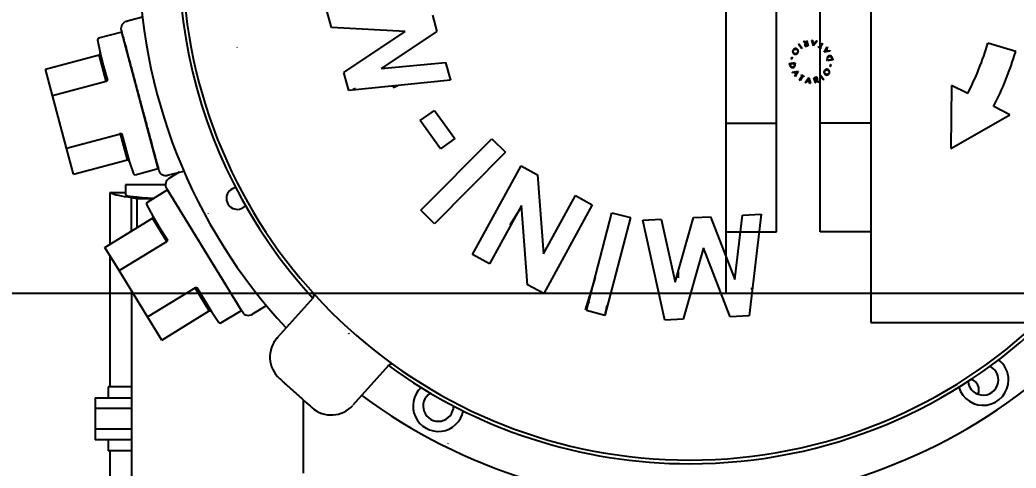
# Model space of a CAD drawing. Header units: inches. Extents: x -347369 to -260369, y 119522 to 149869.
# Drawn here: x -263237.6 to -263100.1, y 139387.6 to 139449.4 of the extents above; entities that cross this region are included whole.
import ezdxf

# ---------------------------------------------------------------- set-up
doc = ezdxf.new("R2010")
doc.units = ezdxf.units.IN
doc.header["$LTSCALE"] = 300
doc.linetypes.add('DOT2', pattern=[0.635, 0, -0.635])
doc.layers.add('INCASTELLATURA MOT', color=4, linetype='Continuous')
doc.layers.add('QUOTE', color=7, linetype='Continuous')
doc.styles.get("Standard").update_dxf_attribs({"font": 'romans.shx'})
doc.dimstyles.new('sc1a100_pollici', dxfattribs={"dimscale": 100, "dimtxt": 3, "dimasz": 3, "dimexe": 0, "dimexo": 0, "dimgap": 1, "dimtad": 1, "dimzin": 12, "dimdsep": 46, "dimtxsty": 'Standard', "dimblk": 'CLOSEDBLANK', "dimcen": 1, "dimclrd": 253, "dimclre": 253, "dimclrt": 2, "dimadec": 0, "dimazin": 3, "dimtfac": 1, "dimtmove": 0, "dimatfit": 1, "dimldrblk": 'CLOSEDBLANK', "dimfxl": 1, "dimtolj": 1, "dimtzin": 0, "dimarcsym": 0})

# ---------------------------------------------------------------- blocks, each defined once
blk = doc.blocks.new('_ClosedBlank')
at = {"color": 0, "linetype": 'ByBlock', "lineweight": -2}
for p, q in [((-1, 0.16667), (0, 0)), ((-1, 0.16667), (-1, -0.16667)), ((0, 0), (-1, -0.16667))]:
    blk.add_line(p, q, dxfattribs=at)
blk = doc.blocks.new('*D12')
at = {"layer": 'Defpoints', "color": 0, "transparency": 16777216}
for p in [(-263135.17, 139932.66), (-261590.13, 139932.66), (-262190.13, 138999.66)]:
    blk.add_point(p, dxfattribs=at)
at = {"layer": 'QUOTE', "color": 253, "lineweight": -2, "transparency": 16777216}
for p, q in [((-261590.13, 140232.66), (-261590.13, 140532.66)), ((-263135.17, 139932.66), (-261590.13, 139932.66)), ((-261590.13, 139932.66), (-261590.13, 138999.66)), ((-262190.13, 138999.66), (-261590.13, 138999.66)), ((-261590.13, 138699.66), (-261590.13, 135456.8))]:
    blk.add_line(p, q, dxfattribs=at)
at = {"layer": 'QUOTE', "color": 253, "lineweight": -2, "transparency": 16777216, "xscale": 300, "yscale": 300, "zscale": 300}
for p, rotation in [((-261590.13, 139932.66), 270), ((-261590.13, 138999.66), 90)]:
    blk.add_blockref('_ClosedBlank', p, dxfattribs=dict(at, rotation=rotation))
at = {"layer": 'QUOTE', "color": 2, "transparency": 16777216, "char_height": 300, "attachment_point": 5, "rotation": 90}
for s, insert in [('\\A1;[3\'-0 3/4"]', (-261261.56, 136928.23)), ('\\A1;933', (-261840.13, 136928.23))]:
    blk.add_mtext(s, dxfattribs=dict(at, insert=insert))
blk = doc.blocks.new('*U45')
at = {"layer": 'INCASTELLATURA MOT', "linetype": 'Continuous'}
for p, q in [((-10, 658), (-10, 412)), ((-3, 420.5), (-3, 658)), ((-10, 435.5), (-3, 435.5)), ((-10, 420.5), (-3, 420.5)), ((120, 412), (-5990, 412))]:
    blk.add_line(p, q, dxfattribs=at)
blk = doc.blocks.new('*U46')
at = {"layer": 'INCASTELLATURA MOT'}
for p, q in [((3, 420.5), (3, 658)), ((10, 658), (10, 408)), ((10, 435.5), (3, 435.5)), ((10, 420.5), (3, 420.5)), ((600, 412), (10, 412)), ((10, 408), (120, 408))]:
    blk.add_line(p, q, dxfattribs=at)
blk = doc.blocks.new('A$C11159156')
at = {"layer": 'INCASTELLATURA MOT', "color": 40, "linetype": 'Continuous', "lineweight": 25}
for p, q in [((-403.41, 498.75), (-404.08, 501.2)), ((-389.49, 500.43), (-388.87, 498.19)), ((-429.48, 500.16), (-431.71, 499.57)), ((-432.35, 498.1), (-435.55, 497.24)), ((-427.3, 479.26), (-432.35, 498.1)), ((-393.22, 498.2), (-403.41, 498.75)), ((-401.68, 492.53), (-393.22, 498.2)), ((-388.87, 498.19), (-396.53, 493.05)), ((-435.69, 497.01), (-435.31, 495.21)), ((-338.97, 496.44), (-338.91, 496.48)), ((-338.55, 495.83), (-338.97, 496.44)), ((-338.91, 496.48), (-338.48, 495.87)), ((-338.27, 496.81), (-338.19, 496.83)), ((-337.92, 496.55), (-338.27, 496.81)), ((-338.19, 496.83), (-337.84, 496.57)), ((-337.92, 496.14), (-337.76, 496.18)), ((-337.9, 496.48), (-337.78, 496.51)), ((-337.89, 496.91), (-337.82, 496.93)), ((-337.8, 496.58), (-337.89, 496.91)), ((-337.84, 496.57), (-337.8, 496.58)), ((-337.71, 496.27), (-337.83, 496.23)), ((-337.82, 496.93), (-337.62, 496.22)), ((-337.78, 496.51), (-337.71, 496.27)), ((-337.62, 496.22), (-337.76, 496.18)), ((-336.9, 496.2), (-337.14, 497)), ((-337.14, 497), (-337.06, 496.98)), ((-337.06, 496.98), (-336.98, 496.72)), ((-336.98, 496.72), (-336.66, 496.67)), ((-336.87, 496.36), (-336.96, 496.65)), ((-336.96, 496.65), (-336.7, 496.61)), ((-336.89, 496.2), (-336.9, 496.2)), ((-336.42, 496.89), (-336.89, 496.2)), ((-336.7, 496.61), (-336.87, 496.36)), ((-336.66, 496.67), (-336.51, 496.9)), ((-336.51, 496.9), (-336.42, 496.89)), ((-336.06, 496), (-335.71, 496.58)), ((-335.65, 496.54), (-335.99, 495.96)), ((-335.71, 496.58), (-335.65, 496.54)), ((-309.01, 495.41), (-312.84, 496.56)), ((-442.88, 492.96), (-435.44, 494.95)), ((-434.47, 491.32), (-435.44, 494.95)), ((-435.31, 495.21), (-434.86, 493.33)), ((-338.48, 495.87), (-338.55, 495.83)), ((-336.24, 496.03), (-336.2, 496.09)), ((-335.89, 495.82), (-336.24, 496.03)), ((-336.2, 496.09), (-336.06, 496)), ((-335.99, 495.96), (-335.85, 495.88)), ((-335.85, 495.88), (-335.89, 495.82)), ((-335.44, 495.33), (-335.04, 496.05)), ((-335.42, 495.32), (-335.44, 495.33)), ((-334.62, 495.47), (-335.42, 495.32)), ((-335.3, 495.42), (-335.16, 495.68)), ((-335.01, 495.47), (-335.3, 495.42)), ((-335.16, 495.68), (-335.01, 495.47)), ((-334.99, 495.98), (-335.12, 495.75)), ((-335.12, 495.75), (-334.93, 495.49)), ((-335.04, 496.05), (-334.99, 495.98)), ((-334.93, 495.49), (-334.67, 495.54)), ((-334.67, 495.54), (-334.62, 495.47)), ((-309.03, 495.34), (-309.18, 495.45)), ((-396.53, 493.05), (-387.69, 493.92)), ((-387.69, 493.92), (-387, 491.44)), ((-340.21, 493.74), (-339.48, 493.88)), ((-340.17, 493.51), (-340.21, 493.74)), ((-340.13, 493.69), (-339.53, 493.8)), ((-340.11, 493.6), (-340.13, 493.69)), ((-340.05, 493.39), (-340.11, 493.6)), ((-339.95, 494.37), (-339.9, 494.64)), ((-339.89, 494.36), (-339.95, 494.37)), ((-339.9, 494.64), (-339.84, 494.63)), ((-339.84, 494.63), (-339.89, 494.36)), ((-339.55, 493.77), (-339.69, 493.63)), ((-339.53, 493.8), (-339.52, 493.74)), ((-339.52, 493.74), (-339.5, 493.51)), ((-339.48, 493.88), (-339.45, 493.73)), ((-339.43, 493.48), (-339.45, 493.73)), ((-335, 494.19), (-335.13, 494.31)), ((-335.03, 494.52), (-335.01, 494.28)), ((-334.98, 494.13), (-335.01, 494.28)), ((-334.25, 494.27), (-334.98, 494.13)), ((-334.94, 494.26), (-334.96, 494.49)), ((-334.93, 494.21), (-334.94, 494.26)), ((-334.33, 494.32), (-334.93, 494.21)), ((-334.62, 493.36), (-334.57, 493.63)), ((-334.57, 493.63), (-334.51, 493.62)), ((-334.51, 493.62), (-334.56, 493.35)), ((-334.41, 494.61), (-334.35, 494.41)), ((-334.35, 494.41), (-334.33, 494.32)), ((-334.3, 494.5), (-334.25, 494.27)), ((-441.9, 489.33), (-442.88, 492.96)), ((-434.86, 493.33), (-434.31, 491.48)), ((-400.99, 490.05), (-401.68, 492.53)), ((-339.84, 492.54), (-339.03, 492.69)), ((-339.8, 492.47), (-339.84, 492.54)), ((-339.53, 492.52), (-339.8, 492.47)), ((-339.34, 492.26), (-339.53, 492.52)), ((-339.47, 492.02), (-339.34, 492.26)), ((-339.42, 491.95), (-339.47, 492.02)), ((-339.45, 492.53), (-339.15, 492.59)), ((-339.3, 492.33), (-339.45, 492.53)), ((-339.02, 492.68), (-339.42, 491.95)), ((-339.15, 492.59), (-339.3, 492.33)), ((-339.03, 492.69), (-339.02, 492.68)), ((-338.82, 491.47), (-338.47, 492.04)), ((-338.4, 492), (-338.76, 491.43)), ((-338.61, 492.13), (-338.57, 492.19)), ((-338.47, 492.04), (-338.61, 492.13)), ((-338.57, 492.19), (-338.22, 491.98)), ((-338.26, 491.92), (-338.4, 492)), ((-335.98, 492.12), (-335.92, 492.17)), ((-335.56, 491.51), (-335.98, 492.12)), ((-335.92, 492.17), (-335.5, 491.55)), ((-334.56, 493.35), (-334.62, 493.36)), ((-441.9, 489.33), (-434.47, 491.32)), ((-387, 491.44), (-400.99, 490.05)), ((-394.91, 490.44), (-394.27, 490.72)), ((-338.76, 491.43), (-338.82, 491.47)), ((-338.22, 491.98), (-338.26, 491.92)), ((-338.04, 491.12), (-337.58, 491.8)), ((-337.96, 491.1), (-338.04, 491.12)), ((-337.81, 491.33), (-337.96, 491.1)), ((-337.49, 491.28), (-337.81, 491.33)), ((-337.76, 491.39), (-337.59, 491.64)), ((-337.51, 491.36), (-337.76, 491.39)), ((-337.59, 491.64), (-337.51, 491.36)), ((-337.58, 491.8), (-337.56, 491.8)), ((-337.56, 491.8), (-337.33, 491)), ((-337.41, 491.02), (-337.49, 491.28)), ((-337.33, 491), (-337.41, 491.02)), ((-336.85, 491.79), (-336.71, 491.83)), ((-336.65, 491.07), (-336.85, 491.79)), ((-336.72, 491.7), (-336.83, 491.7)), ((-336.82, 491.8), (-336.72, 491.71)), ((-336.76, 491.74), (-336.63, 491.77)), ((-336.69, 491.49), (-336.76, 491.74)), ((-336.54, 491.86), (-336.71, 491.83)), ((-336.57, 491.52), (-336.69, 491.49)), ((-336.63, 491.43), (-336.67, 491.42)), ((-336.67, 491.42), (-336.58, 491.09)), ((-336.58, 491.09), (-336.65, 491.07)), ((-336.28, 491.17), (-336.63, 491.43)), ((-336.54, 491.46), (-336.19, 491.19)), ((-336.33, 491.37), (-336.21, 491.26)), ((-336.19, 491.19), (-336.28, 491.17)), ((-335.5, 491.55), (-335.56, 491.51)), ((-317.85, 490.73), (-317.97, 482.04)), ((-315.62, 489.61), (-317.85, 490.73)), ((-439.96, 482.08), (-441.9, 489.33)), ((-400.08, 490.29), (-400.4, 490.15)), ((-391.15, 485.89), (-389.2, 487.29)), ((-389.2, 487.29), (-386.4, 483.39)), ((-317.97, 482.04), (-309.82, 486.67)), ((-309.82, 486.67), (-312.05, 487.8)), ((-388.35, 481.99), (-391.15, 485.89)), ((-439.96, 482.08), (-432.53, 484.07)), ((-431.56, 480.45), (-432.53, 484.07)), ((-432.31, 484.02), (-431.31, 480.29)), ((-391.06, 473.49), (-381.28, 483.37)), ((-386.4, 483.39), (-388.35, 481.99)), ((-381.28, 483.37), (-379.41, 481.52)), ((-438.99, 478.46), (-439.96, 482.08)), ((-431.31, 480.29), (-431.69, 481.59)), ((-379.41, 481.52), (-389.19, 471.64)), ((-438.99, 478.46), (-431.56, 480.45)), ((-431.31, 480.29), (-430.74, 478.54)), ((-383.96, 467.38), (-377.24, 479.63)), ((-377.24, 479.63), (-375, 478.4)), ((-430.5, 478.41), (-427.3, 479.26)), ((-426.01, 478.32), (-423.79, 478.91)), ((-424.43, 478.74), (-425.83, 477.89)), ((-375, 478.4), (-374.16, 467.49)), ((-431.8, 477), (-431.8, 475.63)), ((-426.3, 477), (-431.8, 477)), ((-434, 475.91), (-434, 468.78)), ((-431.8, 475.91), (-434, 475.91)), ((-433.92, 475.91), (-433.97, 475.75)), ((-433.79, 475.86), (-433.92, 475.91)), ((-426.03, 476.3), (-428.85, 474.57)), ((-415.84, 459.67), (-426.03, 476.3)), ((-374.16, 467.49), (-369.75, 475.53)), ((-369.75, 475.53), (-367.42, 474.25)), ((-431, 475.27), (-430.26, 475.12)), ((-431, 470.62), (-431, 475.27)), ((-430.26, 475.12), (-427.94, 475.12)), ((-430.26, 475.12), (-430.26, 471.07)), ((-428.92, 474.3), (-428.04, 472.69)), ((-377.21, 474.16), (-381.62, 466.1)), ((-376.36, 463.22), (-377.21, 474.16)), ((-367.42, 474.25), (-374.13, 462)), ((-389.19, 471.64), (-391.06, 473.49)), ((-377.19, 474.02), (-378.78, 471.44)), ((-368.23, 459.65), (-364.72, 473.14)), ((-364.72, 473.14), (-362.16, 472.48)), ((-347.76, 463.96), (-346.69, 472.82)), ((-346.69, 472.82), (-344.11, 472.95)), ((-344.11, 472.95), (-345.8, 458.92)), ((-434.66, 468.37), (-428.1, 472.39)), ((-426.14, 469.19), (-428.1, 472.39)), ((-428.04, 472.69), (-427.08, 471.01)), ((-362.16, 472.48), (-365.68, 458.98)), ((-360.47, 472.12), (-357.92, 472.25)), ((-357.42, 458.34), (-360.47, 472.12)), ((-357.92, 472.25), (-355.98, 463.55)), ((-355.98, 463.55), (-353.46, 472.48)), ((-353.46, 472.48), (-351.13, 472.6)), ((-351.13, 472.6), (-347.76, 463.96)), ((-427.08, 471.01), (-426.02, 469.39)), ((-432.7, 465.17), (-426.14, 469.19)), ((-432.7, 465.17), (-434.66, 468.37)), ((-434, 467.3), (-434, 449.1)), ((-381.62, 466.1), (-383.96, 467.38)), ((-352.1, 468.33), (-354.87, 458.46)), ((-348.39, 458.79), (-352.1, 468.33)), ((-428.78, 458.78), (-432.7, 465.17)), ((-355.58, 464.98), (-355.59, 464.16)), ((-374.13, 462), (-376.36, 463.22)), ((-368.35, 459.75), (-366.96, 464.23)), ((-431, 462.4), (-431, 433)), ((-428.78, 458.78), (-422.22, 462.8)), ((-420.26, 459.6), (-422.22, 462.8)), ((-421.99, 462.81), (-419.97, 459.51)), ((-345.56, 462.7), (-345.35, 462.7)), ((-419.97, 459.51), (-420.71, 460.65)), ((-405.95, 461.42), (-410.88, 455.9)), ((-426.82, 455.58), (-420.26, 459.6)), ((-419.97, 459.51), (-418.93, 458)), ((-418.66, 457.94), (-415.84, 459.67)), ((-414.33, 459.13), (-412.37, 460.33)), ((-365.68, 458.98), (-368.23, 459.65)), ((-365.43, 460.34), (-365.71, 458.99)), ((-426.82, 455.58), (-428.78, 458.78)), ((-354.87, 458.46), (-357.42, 458.34)), ((-345.8, 458.92), (-348.39, 458.79)), ((-395.52, 452.08), (-400.45, 446.57)), ((-431, 449.1), (-434.2, 449.1)), ((-434.2, 449.1), (-434.2, 447.59)), ((-436, 447.59), (-431, 447.59)), ((-436, 447.59), (-436, 446.14)), ((-407.27, 437.21), (-407.27, 447.3)), ((-431, 446.14), (-436, 446.14)), ((-436, 446.14), (-436, 443.26)), ((-431, 443.26), (-436, 443.26)), ((-436, 443.26), (-436, 441.81)), ((-431, 441.81), (-436, 441.81)), ((-434.2, 441.81), (-434.2, 440.3)), ((-431, 440.3), (-434.2, 440.3)), ((-434, 440.3), (-434, 433))]:
    blk.add_line(p, q, dxfattribs=at)
at = {"layer": 'INCASTELLATURA MOT', "color": 40, "linetype": 'DOT2', "lineweight": 18}
for p, q in [((-431.71, 499.57), (-426.01, 478.32)), ((-435.69, 497.01), (-430.74, 478.54)), ((-435.55, 497.24), (-430.5, 478.41)), ((-387.62, 493.79), (-387.65, 493.78)), ((-432.53, 484.07), (-434.47, 491.32)), ((-434.31, 491.48), (-432.31, 484.02)), ((-394.99, 490.63), (-394.91, 490.44)), ((-425.83, 477.89), (-414.33, 459.13)), ((-431.8, 475.86), (-433.79, 475.86)), ((-428.92, 474.3), (-418.93, 458)), ((-428.85, 474.57), (-418.66, 457.94)), ((-364.43, 473.07), (-366.66, 465.88)), ((-422.22, 462.8), (-426.14, 469.19)), ((-426.02, 469.39), (-421.99, 462.81)), ((-353, 465.12), (-353, 464.01)), ((-355.79, 464.04), (-355.79, 464.23)), ((-353.92, 461.85), (-353.91, 462.41)), ((-367.82, 460.77), (-368.18, 459.63)), ((-401, 456.45), (-400.67, 456.82)), ((-410.88, 455.9), (-400.45, 446.57))]:
    blk.add_line(p, q, dxfattribs=at)
at = {"layer": 'INCASTELLATURA MOT', "color": 40, "linetype": 'Continuous', "lineweight": 25}
for centre, radius, start, end in [((-354, 509), 76, 233.475, 180), ((-354, 509), 70.5, 98.6651, 222.4919), ((-354, 509), 70.5, 270, 87.5012), ((-354, 509), 70, 270, 85.6261), ((-354, 509), 70, 100.6579, 270), ((-354, 509), 76, 180, 222.9055), ((-431.45, 498.6), 1, 105, 195), ((-435.49, 497.05), 0.2, 105, 192.0643), ((-354, 509), 43, 333.1903, 343.1903), ((-354, 509), 47, 333.1903, 343.1903), ((-430.55, 478.6), 0.2, 197.9357, 285), ((-426.27, 479.28), 1, 195, 285), ((-425.3, 477.03), 1, 121.5, 211.5), ((-416.4, 475.12), 1.5, 98.4571, 318.5429), ((-428.74, 474.4), 0.2, 121.5, 208.5643), ((-406.32, 461.75), 0.5, 318.1903, 42.0834), ((-414.85, 459.98), 1, 211.5, 301.5), ((-418.76, 458.11), 0.2, 214.4357, 301.5), ((-407.9, 453.23), 4, 138.1903, 228.1903), ((-395.14, 451.75), 0.5, 54.2971, 138.1903), ((-313.5, 450.07), 3.5, 0, 52.4503), ((-354, 509), 70.5, 233.8886, 270), ((-313.5, 450.07), 2.1, 0, 63.6794), ((-313.5, 450.07), 3.5, 196.5497, 0), ((-313.5, 450.07), 2.1, 185.3206, 0), ((-315.58, 448.7), 1.5, 336.4155, 74.7599), ((-388.66, 446.46), 3.5, 133.0497, 348.9503), ((-388.66, 446.46), 2.1, 121.8206, 0), ((-403.43, 449.23), 4, 228.1903, 318.1903)]:
    blk.add_arc(centre, radius, start, end, dxfattribs=at)
for centre, major_axis, start_param, end_param in [((-392.21, 476.09), (41.79, 0), 3.243064, 3.522792), ((-420.8, 475.63), (11, 0), 3.141593, 4.018636)]:
    blk.add_ellipse(centre, major_axis=major_axis, ratio=0.05242, start_param=start_param, end_param=end_param, dxfattribs=at)
at = {"layer": 'INCASTELLATURA MOT', "color": 40, "linetype": 'DOT2', "lineweight": 18}
for points, knots in [([(-420.35, 472.97), (-421.4, 475.03), (-423.49, 479.13), (-425.93, 485.72), (-427.83, 492.65), (-429.08, 499.96), (-429.61, 507.51), (-429.38, 515.19), (-428.35, 522.89), (-426.52, 530.48), (-423.92, 537.84), (-420.59, 544.86), (-416.6, 551.43), (-412.05, 557.47), (-407.02, 562.92), (-401.65, 567.71), (-396, 571.87), (-390.08, 575.44), (-383.85, 578.46), (-377.28, 580.94), (-370.34, 582.83), (-363.04, 584.08), (-355.49, 584.61), (-347.81, 584.38), (-340.11, 583.35), (-332.52, 581.52), (-325.16, 578.92), (-318.14, 575.59), (-311.57, 571.6), (-305.53, 567.05), (-300.08, 562.02), (-295.3, 556.65), (-291.1, 551.01), (-288.8, 547.02), (-287.65, 545.03)], [0, 0, 0, 0, 0.029124, 0.058249, 0.088734, 0.119994, 0.151901, 0.184313, 0.217069, 0.25, 0.282931, 0.315687, 0.348099, 0.380006, 0.411266, 0.441751, 0.470875, 0.5, 0.529123, 0.558249, 0.588734, 0.619994, 0.651901, 0.684313, 0.717069, 0.75, 0.782931, 0.815687, 0.848099, 0.880006, 0.911266, 0.941751, 0.970875, 1, 1, 1, 1]), ([(-287.65, 545.03), (-286.6, 542.97), (-284.51, 538.87), (-282.07, 532.28), (-280.17, 525.35), (-278.92, 518.04), (-278.39, 510.49), (-278.62, 502.81), (-279.65, 495.11), (-281.48, 487.52), (-284.08, 480.16), (-287.41, 473.14), (-291.4, 466.57), (-295.95, 460.53), (-300.98, 455.08), (-306.35, 450.29), (-312, 446.13), (-317.92, 442.56), (-324.15, 439.54), (-330.72, 437.06), (-337.66, 435.17), (-344.96, 433.92), (-352.51, 433.39), (-360.19, 433.62), (-367.89, 434.65), (-375.48, 436.48), (-382.85, 439.08), (-389.84, 442.43), (-395.2, 445.55), (-398.03, 447.74), (-398.84, 448.37)], [0, 0, 0, 0, 0.033825, 0.067651, 0.103057, 0.139363, 0.176421, 0.214064, 0.252107, 0.290354, 0.328601, 0.366644, 0.404287, 0.441345, 0.477651, 0.513057, 0.546881, 0.580708, 0.614532, 0.648359, 0.683766, 0.720071, 0.757129, 0.794772, 0.832815, 0.871062, 0.909309, 0.947352, 0.984996, 1, 1, 1, 1]), ([(-394.99, 490.63), (-395, 490.62), (-395.02, 490.61), (-395.06, 490.6), (-395.09, 490.59), (-395.11, 490.58), (-395.12, 490.57)], [0, 0, 0, 0, 0.25, 0.5, 0.75, 1, 1, 1, 1]), ([(-409.29, 457.69), (-410.44, 458.94), (-413.16, 461.89), (-416.89, 467), (-419.2, 470.98), (-420.35, 472.97)], [0, 0, 0, 0, 0.270136, 0.635061, 1, 1, 1, 1]), ([(-401, 456.45), (-401.22, 456.65), (-401.67, 457.05), (-402.33, 457.67), (-403.02, 458.33), (-403.79, 459.11), (-404.57, 459.91), (-405.19, 460.58), (-405.78, 461.23), (-405.88, 461.34), (-405.95, 461.42)], [0, 0, 0, 0, 0.080614, 0.164289, 0.25104, 0.356211, 0.500929, 0.636424, 0.750964, 1, 1, 1, 1]), ([(-395.52, 452.08), (-395.52, 452.09), (-395.54, 452.1), (-395.69, 452.21), (-395.95, 452.4), (-396.42, 452.73), (-397.07, 453.21), (-397.8, 453.78), (-398.41, 454.26), (-399.43, 455.08), (-400.31, 455.85), (-401, 456.45)], [0, 0, 0, 0, 0.080547, 0.164204, 0.250986, 0.355775, 0.50082, 0.601776, 0.685179, 0.751017, 1, 1, 1, 1])]:
    blk.add_open_spline(points, degree=3, knots=knots, dxfattribs=at)
blk.add_open_spline([(-290.37, 512.55), (-290.32, 509.76), (-290.22, 504.2), (-291.45, 495.92), (-293.68, 487.87), (-296.96, 480.17), (-301.21, 472.97), (-306.36, 466.39), (-312.33, 460.54), (-319.01, 455.51), (-326.29, 451.4), (-334.05, 448.28), (-342.14, 446.2), (-350.44, 445.19), (-358.8, 445.27), (-367.08, 446.44), (-375.13, 448.68), (-382.83, 451.96), (-390.03, 456.21), (-396.61, 461.36), (-402.46, 467.33), (-407.48, 474.01), (-411.6, 481.29), (-414.71, 489.05), (-416.85, 497.14), (-417.37, 502.68), (-417.63, 505.45)], degree=3, dxfattribs=at)
at = {"layer": 'INCASTELLATURA MOT', "color": 40, "linetype": 'Continuous', "lineweight": 25}
for points, knots in [([(-432.41, 498.34), (-432.4, 498.31), (-432.39, 498.25), (-432.24, 497.71), (-432, 496.82), (-431.67, 495.56), (-431.25, 494.02), (-430.79, 492.29), (-430.31, 490.49), (-429.83, 488.68), (-429.34, 486.88), (-428.86, 485.08), (-428.4, 483.35), (-427.98, 481.8), (-427.65, 480.55), (-427.41, 479.66), (-427.26, 479.12), (-427.25, 479.05), (-427.24, 479.02)], [0, 0, 0, 0, 0.058258, 0.120006, 0.18432, 0.25, 0.31568, 0.379994, 0.441742, 0.5, 0.558258, 0.620006, 0.68432, 0.75, 0.81568, 0.879994, 0.941742, 1, 1, 1, 1]), ([(-337.92, 496.55), (-337.96, 496.53), (-338.02, 496.51), (-338.08, 496.47), (-338.11, 496.42), (-338.12, 496.38), (-338.13, 496.33), (-338.12, 496.3), (-338.12, 496.28)], [0, 0, 0, 0, 0.285194, 0.500723, 0.619396, 0.737048, 0.861656, 1, 1, 1, 1]), ([(-338.12, 496.28), (-338.11, 496.26), (-338.09, 496.22), (-338.05, 496.17), (-337.99, 496.15), (-337.95, 496.14), (-337.92, 496.14)], [0, 0, 0, 0, 0.262675, 0.500846, 0.742484, 1, 1, 1, 1]), ([(-338.04, 496.3), (-338.05, 496.32), (-338.05, 496.34), (-338.05, 496.37), (-338.03, 496.4), (-338.01, 496.43), (-337.96, 496.46), (-337.92, 496.47), (-337.9, 496.48)], [0, 0, 0, 0, 0.136665, 0.259895, 0.378121, 0.50081, 0.703563, 1, 1, 1, 1]), ([(-337.83, 496.23), (-337.86, 496.23), (-337.9, 496.22), (-337.95, 496.22), (-337.99, 496.23), (-338.01, 496.25), (-338.03, 496.27), (-338.04, 496.29), (-338.04, 496.3)], [0, 0, 0, 0, 0.300596, 0.499827, 0.621826, 0.740065, 0.863481, 1, 1, 1, 1]), ([(-435.44, 494.95), (-435.43, 494.95), (-435.41, 494.96), (-435.38, 494.98), (-435.35, 495.01), (-435.32, 495.06), (-435.3, 495.12), (-435.3, 495.18), (-435.3, 495.2), (-435.31, 495.21), (-435.31, 495.21)], [0, 0, 0, 0, 0.11203, 0.233196, 0.362954, 0.500057, 0.749498, 0.926695, 0.975691, 1, 1, 1, 1]), ([(-339.72, 495.64), (-339.75, 495.6), (-339.78, 495.53), (-339.79, 495.42), (-339.78, 495.32), (-339.73, 495.2), (-339.65, 495.13), (-339.61, 495.1)], [0, 0, 0, 0, 0.250043, 0.372836, 0.500854, 0.750245, 1, 1, 1, 1]), ([(-339.18, 495.76), (-339.22, 495.78), (-339.29, 495.82), (-339.4, 495.83), (-339.5, 495.81), (-339.62, 495.76), (-339.69, 495.68), (-339.72, 495.64)], [0, 0, 0, 0, 0.250201, 0.372988, 0.501255, 0.750639, 1, 1, 1, 1]), ([(-339.57, 495.16), (-339.6, 495.19), (-339.67, 495.24), (-339.71, 495.34), (-339.72, 495.42), (-339.71, 495.51), (-339.68, 495.57), (-339.66, 495.61)], [0, 0, 0, 0, 0.255341, 0.500076, 0.623233, 0.744474, 1, 1, 1, 1]), ([(-339.66, 495.61), (-339.63, 495.64), (-339.58, 495.7), (-339.46, 495.75), (-339.33, 495.75), (-339.26, 495.71), (-339.22, 495.69)], [0, 0, 0, 0, 0.250574, 0.500806, 0.750476, 1, 1, 1, 1]), ([(-339.61, 495.1), (-339.56, 495.07), (-339.49, 495.04), (-339.39, 495.03), (-339.31, 495.04), (-339.24, 495.06), (-339.14, 495.11), (-339.09, 495.17), (-339.06, 495.21)], [0, 0, 0, 0, 0.250146, 0.373212, 0.500876, 0.62739, 0.750888, 1, 1, 1, 1]), ([(-339.13, 495.25), (-339.15, 495.22), (-339.21, 495.15), (-339.31, 495.11), (-339.39, 495.11), (-339.47, 495.11), (-339.53, 495.14), (-339.57, 495.16)], [0, 0, 0, 0, 0.252236, 0.500628, 0.622855, 0.74365, 1, 1, 1, 1]), ([(-339.22, 495.69), (-339.19, 495.67), (-339.12, 495.61), (-339.07, 495.49), (-339.07, 495.37), (-339.11, 495.29), (-339.13, 495.25)], [0, 0, 0, 0, 0.256814, 0.500783, 0.748241, 1, 1, 1, 1]), ([(-339.06, 495.21), (-339.04, 495.26), (-339, 495.33), (-338.99, 495.44), (-339.01, 495.54), (-339.06, 495.66), (-339.14, 495.72), (-339.18, 495.76)], [0, 0, 0, 0, 0.253711, 0.375731, 0.50101, 0.744174, 1, 1, 1, 1]), ([(-334.72, 494.82), (-334.76, 494.81), (-334.84, 494.79), (-334.93, 494.72), (-335, 494.63), (-335.02, 494.56), (-335.03, 494.52)], [0, 0, 0, 0, 0.265183, 0.500893, 0.745126, 1, 1, 1, 1]), ([(-334.96, 494.49), (-334.95, 494.53), (-334.94, 494.59), (-334.88, 494.66), (-334.8, 494.72), (-334.74, 494.73), (-334.71, 494.74)], [0, 0, 0, 0, 0.257822, 0.501126, 0.735879, 1, 1, 1, 1]), ([(-334.3, 494.5), (-334.31, 494.55), (-334.32, 494.62), (-334.38, 494.71), (-334.43, 494.76), (-334.5, 494.8), (-334.59, 494.83), (-334.67, 494.82), (-334.72, 494.82)], [0, 0, 0, 0, 0.250347, 0.377012, 0.500541, 0.619364, 0.738915, 1, 1, 1, 1]), ([(-334.71, 494.74), (-334.68, 494.75), (-334.62, 494.75), (-334.53, 494.73), (-334.46, 494.69), (-334.43, 494.64), (-334.41, 494.61)], [0, 0, 0, 0, 0.266284, 0.500453, 0.745197, 1, 1, 1, 1]), ([(-340.17, 493.51), (-340.15, 493.46), (-340.14, 493.39), (-340.08, 493.3), (-340.03, 493.25), (-339.97, 493.21), (-339.87, 493.18), (-339.79, 493.19), (-339.74, 493.19)], [0, 0, 0, 0, 0.250563, 0.377287, 0.500701, 0.619601, 0.739149, 1, 1, 1, 1]), ([(-339.75, 493.27), (-339.78, 493.26), (-339.84, 493.26), (-339.93, 493.28), (-340, 493.32), (-340.04, 493.37), (-340.05, 493.39)], [0, 0, 0, 0, 0.276756, 0.51887, 0.750795, 1, 1, 1, 1]), ([(-339.5, 493.51), (-339.51, 493.48), (-339.52, 493.42), (-339.58, 493.35), (-339.66, 493.29), (-339.72, 493.28), (-339.75, 493.27)], [0, 0, 0, 0, 0.252263, 0.4844, 0.724993, 1, 1, 1, 1]), ([(-339.74, 493.19), (-339.7, 493.2), (-339.62, 493.22), (-339.53, 493.28), (-339.46, 493.37), (-339.44, 493.45), (-339.43, 493.48)], [0, 0, 0, 0, 0.264377, 0.501033, 0.744704, 1, 1, 1, 1]), ([(-335.4, 492.77), (-335.42, 492.73), (-335.46, 492.66), (-335.47, 492.55), (-335.45, 492.45), (-335.4, 492.33), (-335.32, 492.27), (-335.28, 492.23)], [0, 0, 0, 0, 0.252997, 0.37512, 0.500852, 0.744577, 1, 1, 1, 1]), ([(-334.85, 492.89), (-334.9, 492.91), (-334.97, 492.95), (-335.07, 492.96), (-335.15, 492.95), (-335.22, 492.92), (-335.32, 492.87), (-335.37, 492.81), (-335.4, 492.77)], [0, 0, 0, 0, 0.250173, 0.373503, 0.500877, 0.627058, 0.750943, 1, 1, 1, 1]), ([(-335.24, 492.3), (-335.27, 492.32), (-335.34, 492.38), (-335.39, 492.5), (-335.39, 492.62), (-335.35, 492.7), (-335.34, 492.73)], [0, 0, 0, 0, 0.256575, 0.501281, 0.751009, 1, 1, 1, 1]), ([(-335.34, 492.73), (-335.31, 492.77), (-335.25, 492.83), (-335.15, 492.87), (-335.07, 492.88), (-334.99, 492.87), (-334.94, 492.84), (-334.9, 492.82)], [0, 0, 0, 0, 0.250958, 0.500768, 0.621914, 0.742392, 1, 1, 1, 1]), ([(-335.28, 492.23), (-335.24, 492.21), (-335.15, 492.16), (-335.02, 492.17), (-334.92, 492.2), (-334.83, 492.25), (-334.78, 492.31), (-334.75, 492.35)], [0, 0, 0, 0, 0.250052, 0.499667, 0.627246, 0.750229, 1, 1, 1, 1]), ([(-334.81, 492.38), (-334.83, 492.35), (-334.89, 492.29), (-335.01, 492.24), (-335.13, 492.24), (-335.21, 492.28), (-335.24, 492.3)], [0, 0, 0, 0, 0.250502, 0.500552, 0.750209, 1, 1, 1, 1]), ([(-334.9, 492.82), (-334.86, 492.79), (-334.8, 492.74), (-334.76, 492.64), (-334.75, 492.56), (-334.76, 492.48), (-334.79, 492.42), (-334.81, 492.38)], [0, 0, 0, 0, 0.257346, 0.499275, 0.624069, 0.745884, 1, 1, 1, 1]), ([(-334.75, 492.35), (-334.72, 492.39), (-334.68, 492.46), (-334.68, 492.56), (-334.69, 492.66), (-334.74, 492.79), (-334.82, 492.85), (-334.85, 492.89)], [0, 0, 0, 0, 0.250255, 0.373072, 0.501222, 0.750718, 1, 1, 1, 1]), ([(-434.47, 491.32), (-434.46, 491.33), (-434.44, 491.33), (-434.4, 491.35), (-434.37, 491.37), (-434.33, 491.4), (-434.31, 491.43), (-434.3, 491.46), (-434.31, 491.48), (-434.31, 491.48), (-434.31, 491.48)], [0, 0, 0, 0, 0.11203, 0.233196, 0.362954, 0.500057, 0.749498, 0.926695, 0.975691, 1, 1, 1, 1]), ([(-336.63, 491.77), (-336.61, 491.78), (-336.56, 491.79), (-336.51, 491.79), (-336.48, 491.77), (-336.45, 491.76), (-336.43, 491.73), (-336.42, 491.71), (-336.42, 491.7)], [0, 0, 0, 0, 0.299612, 0.49952, 0.623235, 0.742059, 0.864934, 1, 1, 1, 1]), ([(-336.42, 491.7), (-336.42, 491.69), (-336.41, 491.67), (-336.42, 491.63), (-336.43, 491.6), (-336.45, 491.57), (-336.5, 491.54), (-336.54, 491.53), (-336.57, 491.52)], [0, 0, 0, 0, 0.137005, 0.260412, 0.378384, 0.500183, 0.702524, 1, 1, 1, 1]), ([(-336.34, 491.72), (-336.35, 491.74), (-336.37, 491.78), (-336.41, 491.83), (-336.47, 491.86), (-336.52, 491.86), (-336.54, 491.86)], [0, 0, 0, 0, 0.261881, 0.499618, 0.740228, 1, 1, 1, 1]), ([(-336.54, 491.46), (-336.51, 491.47), (-336.45, 491.49), (-336.38, 491.53), (-336.35, 491.58), (-336.34, 491.62), (-336.34, 491.67), (-336.34, 491.7), (-336.34, 491.72)], [0, 0, 0, 0, 0.283619, 0.500319, 0.61939, 0.73719, 0.861769, 1, 1, 1, 1]), ([(-432.53, 484.07), (-432.52, 484.08), (-432.49, 484.08), (-432.46, 484.08), (-432.42, 484.08), (-432.37, 484.08), (-432.33, 484.06), (-432.31, 484.04), (-432.31, 484.02), (-432.31, 484.02), (-432.31, 484.02)], [0, 0, 0, 0, 0.1120271, 0.2331895, 0.3629429, 0.5000408, 0.7492379, 0.9268652, 0.9909652, 1, 1, 1, 1]), ([(-431.56, 480.45), (-431.55, 480.45), (-431.52, 480.46), (-431.48, 480.45), (-431.44, 480.44), (-431.39, 480.41), (-431.35, 480.37), (-431.32, 480.32), (-431.31, 480.3), (-431.31, 480.29), (-431.31, 480.29)], [0, 0, 0, 0, 0.112027, 0.23319, 0.362943, 0.500041, 0.749238, 0.926865, 0.990965, 1, 1, 1, 1]), ([(-426.16, 476.51), (-426.14, 476.48), (-426.11, 476.43), (-425.81, 475.95), (-425.33, 475.16), (-424.65, 474.06), (-423.82, 472.69), (-422.88, 471.16), (-421.91, 469.58), (-420.93, 467.98), (-419.96, 466.39), (-418.98, 464.8), (-418.05, 463.28), (-417.21, 461.91), (-416.53, 460.8), (-416.05, 460.02), (-415.76, 459.54), (-415.72, 459.49), (-415.71, 459.46)], [0, 0, 0, 0, 0.058258, 0.120006, 0.18432, 0.25, 0.31568, 0.379994, 0.441742, 0.5, 0.558258, 0.620006, 0.68432, 0.75, 0.81568, 0.879994, 0.941742, 1, 1, 1, 1]), ([(-428.1, 472.39), (-428.09, 472.4), (-428.07, 472.42), (-428.04, 472.45), (-428.02, 472.49), (-428.01, 472.54), (-428.01, 472.6), (-428.03, 472.65), (-428.04, 472.68), (-428.04, 472.69), (-428.04, 472.69)], [0, 0, 0, 0, 0.11203, 0.233196, 0.362954, 0.500057, 0.749498, 0.926695, 0.975691, 1, 1, 1, 1]), ([(-426.14, 469.19), (-426.13, 469.2), (-426.11, 469.22), (-426.08, 469.24), (-426.05, 469.27), (-426.03, 469.31), (-426.01, 469.35), (-426.02, 469.38), (-426.02, 469.39), (-426.02, 469.39), (-426.02, 469.39)], [0, 0, 0, 0, 0.11203, 0.233196, 0.362954, 0.500057, 0.749498, 0.926695, 0.975691, 1, 1, 1, 1]), ([(-422.22, 462.8), (-422.21, 462.8), (-422.18, 462.81), (-422.15, 462.83), (-422.11, 462.84), (-422.07, 462.84), (-422.02, 462.84), (-422, 462.82), (-421.99, 462.81), (-421.99, 462.81), (-421.99, 462.81)], [0, 0, 0, 0, 0.112027, 0.23319, 0.362943, 0.500041, 0.749238, 0.926865, 0.990965, 1, 1, 1, 1]), ([(-420.26, 459.6), (-420.25, 459.6), (-420.22, 459.61), (-420.18, 459.62), (-420.14, 459.62), (-420.08, 459.61), (-420.03, 459.58), (-419.99, 459.54), (-419.97, 459.52), (-419.97, 459.51), (-419.97, 459.51)], [0, 0, 0, 0, 0.112027, 0.23319, 0.362943, 0.500041, 0.749238, 0.926865, 0.990965, 1, 1, 1, 1]), ([(-410.57, 450.25), (-410.54, 450.23), (-410.49, 450.18), (-410.21, 449.94), (-409.93, 449.68), (-409.57, 449.36), (-409.05, 448.89), (-408.61, 448.5), (-408.33, 448.25)], [0, 0, 0, 0, 0.239443, 0.369664, 0.5, 0.630221, 0.760557, 1, 1, 1, 1]), ([(-408.33, 448.25), (-408.05, 448), (-407.62, 447.61), (-407.1, 447.15), (-406.74, 446.83), (-406.45, 446.57), (-406.17, 446.32), (-406.13, 446.28), (-406.1, 446.25)], [0, 0, 0, 0, 0.239443, 0.369664, 0.5, 0.630221, 0.760557, 1, 1, 1, 1])]:
    blk.add_open_spline(points, degree=3, knots=knots, dxfattribs=at)

msp = doc.modelspace()

# ---------------------------------------------------------------- block references
for name, p in [('*U45', (-263130.166, 138999.656)), ('A$C11159156', (-262791.171, 138949.656)), ('*U46', (-263130.166, 138999.656))]:
    msp.add_blockref(name, p)

# ---------------------------------------------------------------- dimensions: what is measured, and where the dimension line sits
at = {"layer": 'QUOTE'}
dim = msp.add_linear_dim(base=(-261590.132, 139932.656), p1=(-262190.132, 138999.656), p2=(-263135.166, 139932.656), angle=90, dimstyle='sc1a100_pollici', override={"dimpost": '\\X'}, dxfattribs=at)
dim.commit()
dim.dimension.update_dxf_attribs({"geometry": '*D12', "text_midpoint": (-261590.132, 136928.227), "dimtype": 160})

doc.saveas('drawing.dxf')
